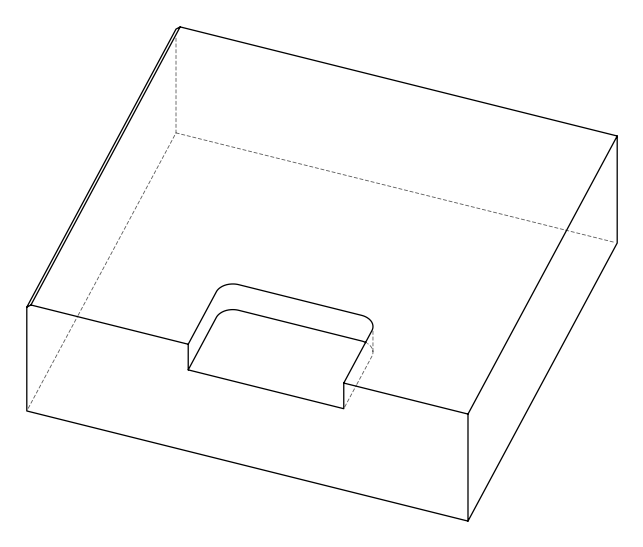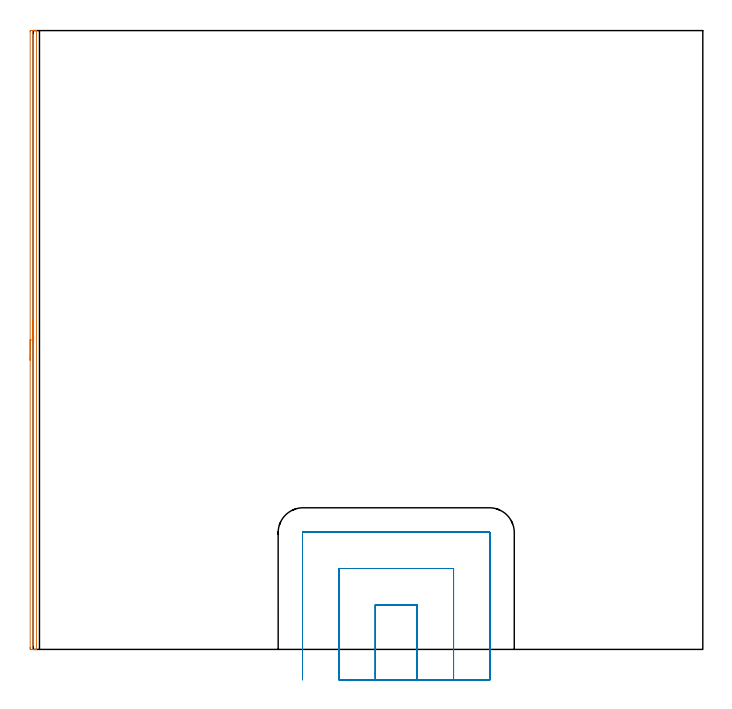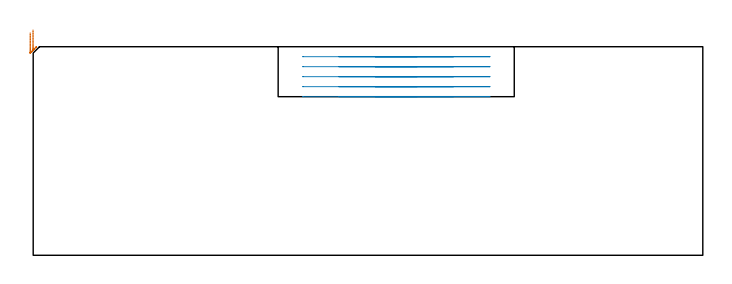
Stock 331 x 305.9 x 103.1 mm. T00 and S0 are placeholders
(PLAN: 2 operations, 1 tool changes, 12.5 min)
(1 AREA_MILL | FG_CHAMFER_SURFACE | UGT0205_001 | 5.03 min | 1475 mm3)
(2 MILL_SLOT | SLOT_PARTIAL_RECTANGULAR | UGT0201_106 | Follow Part, ap 6, ae 75% | 7.47 min | 200182 mm3)
(TOOL UGT0205_001 | Chamfer Mill 20 x 3 x 45 deg. | D20 FL50 Z2)
(TOOL UGT0201_106 | End Mill 24 mm | D24 FL25 Z2)
(OP 1 AREA_MILL)
G17 G21 G94 G90
T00 M6
G54
G17 G0 G90 X-1.5 Y142.95 S1061 M3
G43 Z113.1 H0
Z110.
G94 G1 Y142.988 Z109.128 F250.
Y143.102 Z108.264
Y143.291 Z107.412
Y143.553 Z106.58
Y143.887 Z105.774
Y144.29 Z105.
Y144.758 Z104.264
Y145.29 Z103.572
Y145.879 Z102.929
Y146.522 Z102.34
Y147.214 Z101.808
Y147.95 Z101.34
Y148.724 Z100.937
Y149.53 Z100.603
Y150.362 Z100.341
Y151.214 Z100.152
Y152.078 Z100.038
Y152.95 Z100.
Y305.281
X-1.498 Y305.536
X-1.493 Y305.89 Z100.001
X-1.251 Y305.9 Z100.244
X-0.718 Z100.778
X-0.383 Z101.112
X0.149 Z101.645
X0.484 Z101.978
X1.153 Z102.652
X1.407 Z102.907
X1.504 Y305.899 Z102.996
X1.555 Y305.897 Z103.046
X1.597 Y305.89 Z103.088
X1.6 Y305.727 Z103.1
Y0.172
X1.597 Y0.01 Z103.088
X1.505 Y0.002 Z102.997
X1.407 Y0. Z102.907
X1.153 Z102.652
X0.484 Z101.978
X-0.718 Z100.778
X-1.115 Z100.38
X-1.251 Y0.002 Z100.244
X-1.493 Y0.01 Z100.001
X-1.498 Y0.364 Z100.
X-1.5 Y0.619
Y0.876
Y152.95
X-0.086 Z101.414
X-0.085 Y303.494 Z101.415
X-0.083 Y303.774 Z101.417
X-0.08 Y303.86 Z101.42
X-0.078 Y303.89 Z101.422
X-0.058 Y303.892 Z101.442
X0.093 Y303.897 Z101.593
X0.168 Y303.89 Z101.668
X0.179 Y303.886 Z101.679
X0.181 Y303.862 Z101.681
X0.184 Y303.803 Z101.684
X0.185 Y303.494 Z101.685
X0.186 Y303.187 Z101.686
Y2.713
X0.184 Y2.406 Z101.684
X0.182 Y2.203 Z101.682
X0.179 Y2.021 Z101.679
X0.004 Y2.006 Z101.504
X-0.068 Y2.01 Z101.432
X-0.079 Y2.014 Z101.421
X-0.081 Y2.038 Z101.419
X-0.084 Y2.097 Z101.416
X-0.085 Y2.406 Z101.415
X-0.086 Y2.686 Z101.414
Y152.95
Y153.822 Z101.452
Y154.686 Z101.566
Y155.538 Z101.755
Y156.37 Z102.017
Y157.176 Z102.351
Y157.95 Z102.754
Y158.686 Z103.223
Y159.378 Z103.754
Y160.021 Z104.343
Y160.61 Z104.986
Y161.142 Z105.678
Y161.61 Z106.414
Y162.013 Z107.188
Y162.347 Z107.994
Y162.609 Z108.826
Y162.798 Z109.678
Y162.912 Z110.543
Y162.95 Z111.414
G0 Z113.1
M5
M2
(OP 2 MILL_SLOT)
G17 G21 G94 G90
T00 M6
G54
G17 G0 G90 X189.8 Y-15. S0 M3
G43 Z113.1 H0
Z98.16
G94 G1 Y-12. F250.
Y22. F500.
X169.1
Y-12.
Y-15. F250.
X207.8
Y-12.
Y40. F500.
X151.1
Y-12.
Y-15. F250.
X225.8
Y-12.
Y57.7 F500.
G3 X225.5 Y58. R0.3
G1 X133.4
G3 X133.1 Y57.7 R0.3
G1 Y-12.
Y-15. F250.
G0 X189.8 Z93.22
G1 Y-12.
Y22. F500.
X169.1
Y-12.
Y-15. F250.
X207.8
Y-12.
Y40. F500.
X151.1
Y-12.
Y-15. F250.
X225.8
Y-12.
Y57.7 F500.
G3 X225.5 Y58. R0.3
G1 X133.4
G3 X133.1 Y57.7 R0.3
G1 Y-12.
Y-15. F250.
G0 X189.8 Z88.28
G1 Y-12.
Y22. F500.
X169.1
Y-12.
Y-15. F250.
X207.8
Y-12.
Y40. F500.
X151.1
Y-12.
Y-15. F250.
X225.8
Y-12.
Y57.7 F500.
G3 X225.5 Y58. R0.3
G1 X133.4
G3 X133.1 Y57.7 R0.3
G1 Y-12.
Y-15. F250.
G0 X189.8 Z83.34
G1 Y-12.
Y22. F500.
X169.1
Y-12.
Y-15. F250.
X207.8
Y-12.
Y40. F500.
X151.1
Y-12.
Y-15. F250.
X225.8
Y-12.
Y57.7 F500.
G3 X225.5 Y58. R0.3
G1 X133.4
G3 X133.1 Y57.7 R0.3
G1 Y-12.
Y-15. F250.
G0 X189.8 Z78.4
G1 Y-12.
Y22. F500.
X169.1
Y-12.
Y-15. F250.
X207.8
Y-12.
Y40. F500.
X151.1
Y-12.
Y-15. F250.
X225.8
Y-12.
Y57.7 F500.
G3 X225.5 Y58. R0.3
G1 X133.4
G3 X133.1 Y57.7 R0.3
G1 Y-12.
Y-15. F250.
G0 Z113.1
M5
M2
